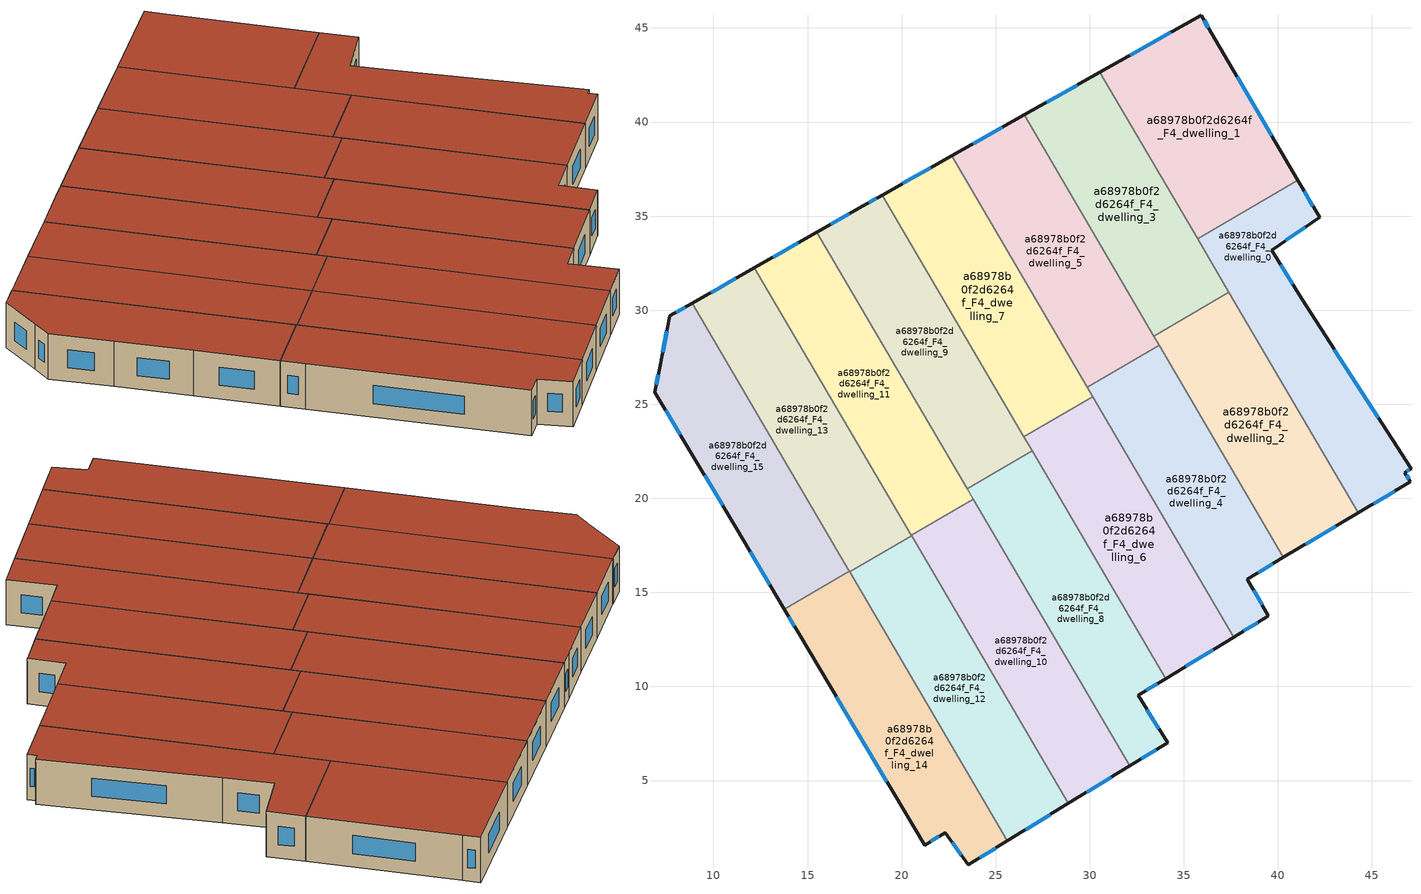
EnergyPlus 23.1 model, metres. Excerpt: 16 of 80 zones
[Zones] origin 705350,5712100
a68978b0f2d6264f_F4_dwelling_0
 floor to a68978b0f2d6264f_F3_dwelling_0 (EU_floor_Construction): 42.21,34.93 39.67,33.19 41.27,30.59 47.07,21.58 46.75,21.37 47.05,20.87 44.27,19.22 35.73,33.8 41.05,36.92 z12
 wall outside (EU_wall_Construction): 44.27,19.22 47.05,20.87 46.75,21.37 47.07,21.58 41.27,30.59 39.67,33.19 42.21,34.93 41.05,36.92 z12:15
 wall to a68978b0f2d6264f_F4_dwelling_1 (EU_wall_Construction): 41.05,36.92 35.73,33.8 z12:15
 wall to a68978b0f2d6264f_F4_dwelling_2 (EU_wall_Construction): 37.4,30.95 44.27,19.22 z12:15
 wall to a68978b0f2d6264f_F4_dwelling_3 (EU_wall_Construction): 35.73,33.8 37.4,30.95 z12:15
 window (EU_Window_Construction): 41.87,35.53 41.4,36.32 / 40.43,33.71 41.45,34.41 / 40.79,31.37 40.15,32.41 / 45.34,24.28 43.01,27.9 / 46.85,21.43 46.98,21.52 / 46.96,21.02 46.84,21.22 / 45.1,19.72 46.22,20.38 z12.9:14.1
 roof outside (EU_roof_Construction): 47.05,20.87 46.75,21.37 47.07,21.58 41.27,30.59 39.67,33.19 42.21,34.93 41.05,36.92 35.73,33.8 44.27,19.22 z15
a68978b0f2d6264f_F4_dwelling_1
 floor to a68978b0f2d6264f_F3_dwelling_1 (EU_floor_Construction): 36.46,44.74 41.05,36.92 35.73,33.8 30.54,42.65 35.92,45.68 z12
 wall outside (EU_wall_Construction): 41.05,36.92 36.46,44.74 35.92,45.68 30.54,42.65 z12:15
 wall to a68978b0f2d6264f_F4_dwelling_3 (EU_wall_Construction): 30.54,42.65 35.73,33.8 z12:15
 window (EU_Window_Construction): 36.3,45.02 36.08,45.4 / 39.68,39.26 37.83,42.4 / 34.31,44.77 32.15,43.56 z12.9:14.1
 roof outside (EU_roof_Construction): 41.05,36.92 36.46,44.74 35.92,45.68 30.54,42.65 35.73,33.8 z15
a68978b0f2d6264f_F4_dwelling_10
 floor to a68978b0f2d6264f_F3_dwelling_10 (EU_floor_Construction): 23.82,19.96 32.13,5.78 28.87,3.78 20.52,18.03 z12
 wall outside (EU_wall_Construction): 28.87,3.78 32.13,5.78 z12:15
 wall to a68978b0f2d6264f_F4_dwelling_12 (EU_wall_Construction): 20.53,18.01 28.87,3.78 z12:15
 wall to a68978b0f2d6264f_F4_dwelling_11 (EU_wall_Construction): 23.82,19.96 20.52,18.03 z12:15
 wall to a68978b0f2d6264f_F4_dwelling_8 (EU_wall_Construction): 32.13,5.78 23.82,19.96 z12:15
 wall to a68978b0f2d6264f_F4_dwelling_13 (EU_wall_Construction): 20.52,18.03 20.53,18.01 z12:15
 window (EU_Window_Construction): 29.85,4.38 31.15,5.18 z12.9:14.1
 roof outside (EU_roof_Construction): 32.13,5.78 23.82,19.96 20.52,18.03 28.87,3.78 z15
a68978b0f2d6264f_F4_dwelling_11
 floor to a68978b0f2d6264f_F3_dwelling_11 (EU_floor_Construction): 15.5,34.15 23.82,19.96 20.52,18.03 12.18,32.26 z12
 wall outside (EU_wall_Construction): 15.5,34.15 12.18,32.26 z12:15
 wall to a68978b0f2d6264f_F4_dwelling_9 (EU_wall_Construction): 23.5,20.5 15.5,34.15 z12:15
 wall to a68978b0f2d6264f_F4_dwelling_13 (EU_wall_Construction): 12.18,32.26 20.52,18.03 z12:15
 wall to a68978b0f2d6264f_F4_dwelling_8 (EU_wall_Construction): 23.82,19.96 23.5,20.5 z12:15
 window (EU_Window_Construction): 14.51,33.58 13.18,32.82 z12.9:14.1
 roof outside (EU_roof_Construction): 23.82,19.96 15.5,34.15 12.18,32.26 20.52,18.03 z15
a68978b0f2d6264f_F4_dwelling_12
 floor to a68978b0f2d6264f_F3_dwelling_12 (EU_floor_Construction): 20.53,18.01 28.87,3.78 25.62,1.79 17.25,16.09 z12
 wall outside (EU_wall_Construction): 25.62,1.79 28.87,3.78 z12:15
 wall to a68978b0f2d6264f_F4_dwelling_13 (EU_wall_Construction): 20.53,18.01 17.25,16.09 z12:15
 wall to a68978b0f2d6264f_F4_dwelling_14 (EU_wall_Construction): 17.25,16.09 25.62,1.79 z12:15
 window (EU_Window_Construction): 26.6,2.39 27.9,3.19 z12.9:14.1
 roof outside (EU_roof_Construction): 28.87,3.78 20.53,18.01 17.25,16.09 25.62,1.79 z15
a68978b0f2d6264f_F4_dwelling_13
 floor to a68978b0f2d6264f_F3_dwelling_13 (EU_floor_Construction): 12.18,32.26 20.53,18.01 17.25,16.09 8.88,30.37 8.89,30.38 z12
 wall outside (EU_wall_Construction): 12.18,32.26 8.89,30.38 8.88,30.37 z12:15
 wall to a68978b0f2d6264f_F4_dwelling_15 (EU_wall_Construction): 8.88,30.37 17.23,16.12 z12:15
 wall to a68978b0f2d6264f_F4_dwelling_14 (EU_wall_Construction): 17.23,16.12 17.25,16.09 z12:15
 window (EU_Window_Construction): 11.2,31.69 9.87,30.94 z12.9:14.1
 roof outside (EU_roof_Construction): 20.53,18.01 12.18,32.26 8.89,30.38 8.88,30.37 17.25,16.09 z15
a68978b0f2d6264f_F4_dwelling_14
 floor to a68978b0f2d6264f_F3_dwelling_14 (EU_floor_Construction): 17.23,16.12 25.62,1.79 23.54,0.52 22.31,2.22 21.22,1.58 14.52,12.82 13.77,14.1 z12
 wall outside (EU_wall_Construction): 13.77,14.1 14.52,12.82 21.22,1.58 22.31,2.22 23.54,0.52 25.62,1.79 z12:15
 wall to a68978b0f2d6264f_F4_dwelling_15 (EU_wall_Construction): 17.23,16.12 13.77,14.1 z12:15
 window (EU_Window_Construction): 22.68,1.71 23.18,1.03 / 21.55,1.77 21.99,2.03 / 16.53,9.45 19.22,4.94 / 13.99,13.71 14.3,13.2 / 24.17,0.9 25,1.41 z12.9:14.1
 roof outside (EU_roof_Construction): 25.62,1.79 17.23,16.12 13.77,14.1 14.52,12.82 21.22,1.58 22.31,2.22 23.54,0.52 z15
a68978b0f2d6264f_F4_dwelling_15
 floor to a68978b0f2d6264f_F3_dwelling_15 (EU_floor_Construction): 8.88,30.37 17.23,16.12 13.77,14.1 11.19,18.45 8.83,22.4 6.87,25.64 7.14,26.95 7.67,29.69 z12
 wall outside (EU_wall_Construction): 8.88,30.37 7.67,29.69 7.14,26.95 6.87,25.64 8.83,22.4 11.19,18.45 13.77,14.1 z12:15
 window (EU_Window_Construction): 7.45,24.67 8.24,23.37 / 7.06,26.56 6.95,26.03 / 7.51,28.87 7.3,27.77 / 8.51,30.17 8.03,29.89 / 11.97,17.15 13,15.4 / 9.54,21.22 10.49,19.63 z12.9:14.1
 roof outside (EU_roof_Construction): 17.23,16.12 8.88,30.37 7.67,29.69 7.14,26.95 6.87,25.64 8.83,22.4 11.19,18.45 13.77,14.1 z15
a68978b0f2d6264f_F4_dwelling_2
 floor to a68978b0f2d6264f_F3_dwelling_2 (EU_floor_Construction): 37.4,30.95 44.27,19.22 40.3,16.86 33.41,28.61 z12
 wall outside (EU_wall_Construction): 40.3,16.86 44.27,19.22 z12:15
 wall to a68978b0f2d6264f_F4_dwelling_3 (EU_wall_Construction): 37.4,30.95 33.41,28.61 z12:15
 wall to a68978b0f2d6264f_F4_dwelling_4 (EU_wall_Construction): 33.68,28.14 40.3,16.86 z12:15
 wall to a68978b0f2d6264f_F4_dwelling_5 (EU_wall_Construction): 33.41,28.61 33.68,28.14 z12:15
 window (EU_Window_Construction): 41.49,17.56 43.08,18.51 z12.9:14.1
 roof outside (EU_roof_Construction): 44.27,19.22 37.4,30.95 33.41,28.61 40.3,16.86 z15
a68978b0f2d6264f_F4_dwelling_3
 floor to a68978b0f2d6264f_F3_dwelling_3 (EU_floor_Construction): 30.54,42.65 37.4,30.95 33.41,28.61 26.51,40.38 z12
 wall outside (EU_wall_Construction): 30.54,42.65 26.51,40.38 z12:15
 wall to a68978b0f2d6264f_F4_dwelling_5 (EU_wall_Construction): 26.51,40.38 33.41,28.61 z12:15
 window (EU_Window_Construction): 29.34,41.97 27.72,41.06 z12.9:14.1
 roof outside (EU_roof_Construction): 37.4,30.95 30.54,42.65 26.51,40.38 33.41,28.61 z15
a68978b0f2d6264f_F4_dwelling_4
 floor to a68978b0f2d6264f_F3_dwelling_4 (EU_floor_Construction): 33.68,28.14 40.3,16.86 38.37,15.71 39.5,13.75 39.46,13.73 37.65,12.62 29.86,25.9 z12
 wall outside (EU_wall_Construction): 37.65,12.62 39.46,13.73 39.5,13.75 38.37,15.71 40.3,16.86 z12:15
 wall to a68978b0f2d6264f_F4_dwelling_5 (EU_wall_Construction): 33.68,28.14 29.86,25.9 z12:15
 wall to a68978b0f2d6264f_F4_dwelling_6 (EU_wall_Construction): 30.15,25.41 37.65,12.62 z12:15
 wall to a68978b0f2d6264f_F4_dwelling_7 (EU_wall_Construction): 29.86,25.9 30.15,25.41 z12:15
 window (EU_Window_Construction): 38.19,12.95 38.92,13.4 / 38.95,16.05 39.72,16.51 / 39.16,14.34 38.71,15.12 z12.9:14.1
 roof outside (EU_roof_Construction): 39.5,13.75 38.37,15.71 40.3,16.86 33.68,28.14 29.86,25.9 37.65,12.62 39.46,13.73 z15
a68978b0f2d6264f_F4_dwelling_5
 floor to a68978b0f2d6264f_F3_dwelling_5 (EU_floor_Construction): 26.51,40.38 33.68,28.14 29.86,25.9 22.66,38.2 z12
 wall outside (EU_wall_Construction): 26.51,40.38 22.66,38.2 z12:15
 wall to a68978b0f2d6264f_F4_dwelling_7 (EU_wall_Construction): 22.65,38.2 29.86,25.9 z12:15
 window (EU_Window_Construction): 25.36,39.72 23.81,38.85 z12.9:14.1
 roof outside (EU_roof_Construction): 33.68,28.14 26.51,40.38 22.66,38.2 29.86,25.9 z15
a68978b0f2d6264f_F4_dwelling_6
 floor to a68978b0f2d6264f_F3_dwelling_6 (EU_floor_Construction): 30.15,25.41 37.65,12.62 34.03,10.42 26.5,23.27 z12
 wall outside (EU_wall_Construction): 34.03,10.42 37.65,12.62 z12:15
 wall to a68978b0f2d6264f_F4_dwelling_7 (EU_wall_Construction): 30.15,25.41 26.5,23.27 z12:15
 wall to a68978b0f2d6264f_F4_dwelling_8 (EU_wall_Construction): 26.94,22.52 34.03,10.42 z12:15
 wall to a68978b0f2d6264f_F4_dwelling_9 (EU_wall_Construction): 26.5,23.27 26.94,22.52 z12:15
 window (EU_Window_Construction): 35.11,11.08 36.56,11.96 z12.9:14.1
 roof outside (EU_roof_Construction): 37.65,12.62 30.15,25.41 26.5,23.27 34.03,10.42 z15
a68978b0f2d6264f_F4_dwelling_7
 floor to a68978b0f2d6264f_F3_dwelling_7 (EU_floor_Construction): 22.66,38.2 30.15,25.41 26.5,23.27 18.97,36.12 z12
 wall outside (EU_wall_Construction): 22.66,38.2 18.97,36.12 z12:15
 wall to a68978b0f2d6264f_F4_dwelling_9 (EU_wall_Construction): 18.97,36.12 26.5,23.27 z12:15
 window (EU_Window_Construction): 21.55,37.58 20.07,36.74 z12.9:14.1
 roof outside (EU_roof_Construction): 30.15,25.41 22.66,38.2 18.97,36.12 26.5,23.27 z15
a68978b0f2d6264f_F4_dwelling_8
 floor to a68978b0f2d6264f_F3_dwelling_8 (EU_floor_Construction): 26.94,22.52 34.03,10.42 32.57,9.53 34.15,7.01 32.13,5.78 23.5,20.5 z12
 wall outside (EU_wall_Construction): 32.13,5.78 34.15,7.01 32.57,9.53 34.03,10.42 z12:15
 wall to a68978b0f2d6264f_F4_dwelling_9 (EU_wall_Construction): 26.94,22.52 23.5,20.5 z12:15
 window (EU_Window_Construction): 33.67,7.76 33.04,8.77 / 32.73,6.15 33.54,6.64 / 33.01,9.8 33.59,10.15 z12.9:14.1
 roof outside (EU_roof_Construction): 34.15,7.01 32.57,9.53 34.03,10.42 26.94,22.52 23.5,20.5 32.13,5.78 z15
a68978b0f2d6264f_F4_dwelling_9
 floor to a68978b0f2d6264f_F3_dwelling_9 (EU_floor_Construction): 18.97,36.12 26.94,22.52 23.5,20.5 15.5,34.15 17.96,35.55 z12
 wall outside (EU_wall_Construction): 18.97,36.12 17.96,35.55 15.5,34.15 z12:15
 window (EU_Window_Construction): 17.23,35.13 16.24,34.57 / 18.67,35.95 18.26,35.72 z12.9:14.1
 roof outside (EU_roof_Construction): 26.94,22.52 18.97,36.12 17.96,35.55 15.5,34.15 23.5,20.5 z15
[Building]
EU S2 Campaign: North Axis=0; Terrain=City; Solar Distribution=FullExterior
[Site:Location]
London: Latitude=51.5; Longitude=-0.5; Time Zone=0; Elevation=25
[SizingPeriod:WeatherFileDays]
AnnualSizingPeriod: Begin Month=1; Begin Day of Month=1; End Month=12; End Day of Month=31; Day of Week for Start Day=Monday; Use Weather File Daylight Saving Period=No; Use Weather File Rain and Snow Indicators=No
[MATERIAL]
EU_InternalMass_Material: Roughness=MediumRough; Thickness=0.1; Conductivity=1; Density=1800; Specific Heat=900; Thermal Absorptance=0.9; Solar Absorptance=0.7; Visible Absorptance=0.7
[MATERIAL:NOMASS] Roughness=MediumRough; Thermal Absorptance=0.9; Solar Absorptance=0.7; Visible Absorptance=0.7
Name | Thermal Resistance
EU_wall_NoMass | 1.04674
EU_roof_NoMass | 4.32442
EU_floor_NoMass | 2.04616
[WINDOWMATERIAL:SIMPLEGLAZINGSYSTEM]
EU_Window_SimpleGlazing: UFactor=4.25843; Solar Heat Gain Coefficient=0.85; Visible Transmittance=0.85
[CONSTRUCTION]
EU_wall_Construction: EU_wall_NoMass
EU_roof_Construction: EU_roof_NoMass
EU_floor_Construction: EU_floor_NoMass
EU_Window_Construction: EU_Window_SimpleGlazing
EU_InternalMass_Construction: EU_InternalMass_Material
[ZONE] Type=1; Multiplier=1; Ceiling Height=autocalculate; Floor Area=autocalculate; Part of Total Floor Area=Yes
Name | Volume
a68978b0f2d6264f_F4_dwelling_0 | 188.794
a68978b0f2d6264f_F4_dwelling_1 | 188.8125
a68978b0f2d6264f_F4_dwelling_10 | 188.8
a68978b0f2d6264f_F4_dwelling_11 | 188.804
a68978b0f2d6264f_F4_dwelling_12; a68978b0f2d6264f_F4_dwelling_6 | 188.807
a68978b0f2d6264f_F4_dwelling_13 | 188.803
a68978b0f2d6264f_F4_dwelling_14 | 188.798
a68978b0f2d6264f_F4_dwelling_15 | 188.799
a68978b0f2d6264f_F4_dwelling_2 | 188.81
a68978b0f2d6264f_F4_dwelling_3 | 188.789
a68978b0f2d6264f_F4_dwelling_4 | 188.797
a68978b0f2d6264f_F4_dwelling_5 | 188.821
a68978b0f2d6264f_F4_dwelling_7 | 188.802
a68978b0f2d6264f_F4_dwelling_8 | 188.849
a68978b0f2d6264f_F4_dwelling_9 | 188.83
[INTERNALMASS] Construction=EU_InternalMass_Construction
Name | Zone or ZoneList | Surface Area
a68978b0f2d6264f_F4_dwelling_0_EU_InternalMass | a68978b0f2d6264f_F4_dwelling_0 | 62.9375
a68978b0f2d6264f_F4_dwelling_1_EU_InternalMass | a68978b0f2d6264f_F4_dwelling_1 | 62.9373
a68978b0f2d6264f_F4_dwelling_2_EU_InternalMass | a68978b0f2d6264f_F4_dwelling_2 | 62.936
a68978b0f2d6264f_F4_dwelling_3_EU_InternalMass | a68978b0f2d6264f_F4_dwelling_3 | 62.9303
a68978b0f2d6264f_F4_dwelling_4_EU_InternalMass | a68978b0f2d6264f_F4_dwelling_4 | 62.9324
a68978b0f2d6264f_F4_dwelling_5_EU_InternalMass | a68978b0f2d6264f_F4_dwelling_5 | 62.9397
a68978b0f2d6264f_F4_dwelling_6_EU_InternalMass | a68978b0f2d6264f_F4_dwelling_6 | 62.9358
a68978b0f2d6264f_F4_dwelling_7_EU_InternalMass | a68978b0f2d6264f_F4_dwelling_7 | 62.9335
a68978b0f2d6264f_F4_dwelling_8_EU_InternalMass | a68978b0f2d6264f_F4_dwelling_8 | 62.9494
a68978b0f2d6264f_F4_dwelling_9_EU_InternalMass | a68978b0f2d6264f_F4_dwelling_9 | 62.9431
a68978b0f2d6264f_F4_dwelling_10_EU_InternalMass | a68978b0f2d6264f_F4_dwelling_10 | 62.9351
a68978b0f2d6264f_F4_dwelling_11_EU_InternalMass | a68978b0f2d6264f_F4_dwelling_11 | 62.9353
a68978b0f2d6264f_F4_dwelling_12_EU_InternalMass | a68978b0f2d6264f_F4_dwelling_12 | 62.9363
a68978b0f2d6264f_F4_dwelling_13_EU_InternalMass | a68978b0f2d6264f_F4_dwelling_13 | 62.9345
a68978b0f2d6264f_F4_dwelling_14_EU_InternalMass | a68978b0f2d6264f_F4_dwelling_14 | 62.9328
a68978b0f2d6264f_F4_dwelling_15_EU_InternalMass | a68978b0f2d6264f_F4_dwelling_15 | 62.9325
[OTHEREQUIPMENT] Fuel Type=Electricity; Design Level Calculation Method=Watts/Area; Power per Zone Floor Area=1; Fraction Latent=0; Fraction Radiant=0; Fraction Lost=0; Carbon Dioxide Generation Rate=0; EndUse Subcategory=EU_Step8_InternalGains
Name | Zone or ZoneList or Space or SpaceList | Schedule
EU_Step8_InternalGain_a68978b0f2d6264f_F4_dwelling_0_f000 | a68978b0f2d6264f_F4_dwelling_0 | EU_Step8_GainSchedule_a68978b0f2d6264f_F4_dwelling_0_f000
EU_Step8_InternalGain_a68978b0f2d6264f_F4_dwelling_1_f000 | a68978b0f2d6264f_F4_dwelling_1 | EU_Step8_GainSchedule_a68978b0f2d6264f_F4_dwelling_1_f000
EU_Step8_InternalGain_a68978b0f2d6264f_F4_dwelling_2_f000 | a68978b0f2d6264f_F4_dwelling_2 | EU_Step8_GainSchedule_a68978b0f2d6264f_F4_dwelling_2_f000
EU_Step8_InternalGain_a68978b0f2d6264f_F4_dwelling_3_f000 | a68978b0f2d6264f_F4_dwelling_3 | EU_Step8_GainSchedule_a68978b0f2d6264f_F4_dwelling_3_f000
EU_Step8_InternalGain_a68978b0f2d6264f_F4_dwelling_4_f000 | a68978b0f2d6264f_F4_dwelling_4 | EU_Step8_GainSchedule_a68978b0f2d6264f_F4_dwelling_4_f000
EU_Step8_InternalGain_a68978b0f2d6264f_F4_dwelling_5_f000 | a68978b0f2d6264f_F4_dwelling_5 | EU_Step8_GainSchedule_a68978b0f2d6264f_F4_dwelling_5_f000
EU_Step8_InternalGain_a68978b0f2d6264f_F4_dwelling_6_f000 | a68978b0f2d6264f_F4_dwelling_6 | EU_Step8_GainSchedule_a68978b0f2d6264f_F4_dwelling_6_f000
EU_Step8_InternalGain_a68978b0f2d6264f_F4_dwelling_7_f000 | a68978b0f2d6264f_F4_dwelling_7 | EU_Step8_GainSchedule_a68978b0f2d6264f_F4_dwelling_7_f000
EU_Step8_InternalGain_a68978b0f2d6264f_F4_dwelling_8_f000 | a68978b0f2d6264f_F4_dwelling_8 | EU_Step8_GainSchedule_a68978b0f2d6264f_F4_dwelling_8_f000
EU_Step8_InternalGain_a68978b0f2d6264f_F4_dwelling_9_f000 | a68978b0f2d6264f_F4_dwelling_9 | EU_Step8_GainSchedule_a68978b0f2d6264f_F4_dwelling_9_f000
EU_Step8_InternalGain_a68978b0f2d6264f_F4_dwelling_10_f000 | a68978b0f2d6264f_F4_dwelling_10 | EU_Step8_GainSchedule_a68978b0f2d6264f_F4_dwelling_10_f000
EU_Step8_InternalGain_a68978b0f2d6264f_F4_dwelling_11_f000 | a68978b0f2d6264f_F4_dwelling_11 | EU_Step8_GainSchedule_a68978b0f2d6264f_F4_dwelling_11_f000
EU_Step8_InternalGain_a68978b0f2d6264f_F4_dwelling_12_f000 | a68978b0f2d6264f_F4_dwelling_12 | EU_Step8_GainSchedule_a68978b0f2d6264f_F4_dwelling_12_f000
EU_Step8_InternalGain_a68978b0f2d6264f_F4_dwelling_13_f000 | a68978b0f2d6264f_F4_dwelling_13 | EU_Step8_GainSchedule_a68978b0f2d6264f_F4_dwelling_13_f000
EU_Step8_InternalGain_a68978b0f2d6264f_F4_dwelling_14_f000 | a68978b0f2d6264f_F4_dwelling_14 | EU_Step8_GainSchedule_a68978b0f2d6264f_F4_dwelling_14_f000
EU_Step8_InternalGain_a68978b0f2d6264f_F4_dwelling_15_f000 | a68978b0f2d6264f_F4_dwelling_15 | EU_Step8_GainSchedule_a68978b0f2d6264f_F4_dwelling_15_f000
[ZONEVENTILATION:DESIGNFLOWRATE] Schedule=EU_AlwaysOn; Design Flow Rate Calculation Method=AirChanges/Hour; Air Changes per Hour=0.488719; Ventilation Type=Natural; Fan Pressure Rise=0; Fan Total Efficiency=1; Constant Term Coefficient=1; Temperature Term Coefficient=0; Velocity Term Coefficient=0; Velocity Squared Term Coefficient=0; Minimum Indoor Temperature=-100; Maximum Indoor Temperature=100; Delta Temperature=-100; Minimum Outdoor Temperature=-100; Maximum Outdoor Temperature=100; Maximum Wind Speed=40
Name | Zone or ZoneList or Space or SpaceList
EU_ConstantAir_a68978b0f2d6264f_F4_dwelling_0 | a68978b0f2d6264f_F4_dwelling_0
EU_ConstantAir_a68978b0f2d6264f_F4_dwelling_1 | a68978b0f2d6264f_F4_dwelling_1
EU_ConstantAir_a68978b0f2d6264f_F4_dwelling_2 | a68978b0f2d6264f_F4_dwelling_2
EU_ConstantAir_a68978b0f2d6264f_F4_dwelling_3 | a68978b0f2d6264f_F4_dwelling_3
EU_ConstantAir_a68978b0f2d6264f_F4_dwelling_4 | a68978b0f2d6264f_F4_dwelling_4
EU_ConstantAir_a68978b0f2d6264f_F4_dwelling_5 | a68978b0f2d6264f_F4_dwelling_5
EU_ConstantAir_a68978b0f2d6264f_F4_dwelling_6 | a68978b0f2d6264f_F4_dwelling_6
EU_ConstantAir_a68978b0f2d6264f_F4_dwelling_7 | a68978b0f2d6264f_F4_dwelling_7
EU_ConstantAir_a68978b0f2d6264f_F4_dwelling_8 | a68978b0f2d6264f_F4_dwelling_8
EU_ConstantAir_a68978b0f2d6264f_F4_dwelling_9 | a68978b0f2d6264f_F4_dwelling_9
EU_ConstantAir_a68978b0f2d6264f_F4_dwelling_10 | a68978b0f2d6264f_F4_dwelling_10
EU_ConstantAir_a68978b0f2d6264f_F4_dwelling_11 | a68978b0f2d6264f_F4_dwelling_11
EU_ConstantAir_a68978b0f2d6264f_F4_dwelling_12 | a68978b0f2d6264f_F4_dwelling_12
EU_ConstantAir_a68978b0f2d6264f_F4_dwelling_13 | a68978b0f2d6264f_F4_dwelling_13
EU_ConstantAir_a68978b0f2d6264f_F4_dwelling_14 | a68978b0f2d6264f_F4_dwelling_14
EU_ConstantAir_a68978b0f2d6264f_F4_dwelling_15 | a68978b0f2d6264f_F4_dwelling_15
[HVACTEMPLATE:THERMOSTAT] Constant Heating Setpoint=20; Constant Cooling Setpoint=50
EU_HeatOnly_a68978b0f2d6264f_F0_dwelling_0; EU_HeatOnly_a68978b0f2d6264f_F0_dwelling_1; EU_HeatOnly_a68978b0f2d6264f_F0_dwelling_2; EU_HeatOnly_a68978b0f2d6264f_F0_dwelling_3; EU_HeatOnly_a68978b0f2d6264f_F0_dwelling_4; EU_HeatOnly_a68978b0f2d6264f_F0_dwelling_5; EU_HeatOnly_a68978b0f2d6264f_F0_dwelling_6; EU_HeatOnly_a68978b0f2d6264f_F0_dwelling_7; EU_HeatOnly_a68978b0f2d6264f_F0_dwelling_8; EU_HeatOnly_a68978b0f2d6264f_F0_dwelling_9; EU_HeatOnly_a68978b0f2d6264f_F0_dwelling_10; EU_HeatOnly_a68978b0f2d6264f_F0_dwelling_11; EU_HeatOnly_a68978b0f2d6264f_F0_dwelling_12; EU_HeatOnly_a68978b0f2d6264f_F0_dwelling_13; EU_HeatOnly_a68978b0f2d6264f_F0_dwelling_14; EU_HeatOnly_a68978b0f2d6264f_F0_dwelling_15; EU_HeatOnly_a68978b0f2d6264f_F1_dwelling_0; EU_HeatOnly_a68978b0f2d6264f_F1_dwelling_1; EU_HeatOnly_a68978b0f2d6264f_F1_dwelling_2; EU_HeatOnly_a68978b0f2d6264f_F1_dwelling_3; EU_HeatOnly_a68978b0f2d6264f_F1_dwelling_4; EU_HeatOnly_a68978b0f2d6264f_F1_dwelling_5; EU_HeatOnly_a68978b0f2d6264f_F1_dwelling_6; EU_HeatOnly_a68978b0f2d6264f_F1_dwelling_7; EU_HeatOnly_a68978b0f2d6264f_F1_dwelling_8; EU_HeatOnly_a68978b0f2d6264f_F1_dwelling_9; EU_HeatOnly_a68978b0f2d6264f_F1_dwelling_10; EU_HeatOnly_a68978b0f2d6264f_F1_dwelling_11; EU_HeatOnly_a68978b0f2d6264f_F1_dwelling_12; EU_HeatOnly_a68978b0f2d6264f_F1_dwelling_13; EU_HeatOnly_a68978b0f2d6264f_F1_dwelling_14; EU_HeatOnly_a68978b0f2d6264f_F1_dwelling_15; EU_HeatOnly_a68978b0f2d6264f_F2_dwelling_0; EU_HeatOnly_a68978b0f2d6264f_F2_dwelling_1; EU_HeatOnly_a68978b0f2d6264f_F2_dwelling_2; EU_HeatOnly_a68978b0f2d6264f_F2_dwelling_3; EU_HeatOnly_a68978b0f2d6264f_F2_dwelling_4; EU_HeatOnly_a68978b0f2d6264f_F2_dwelling_5; EU_HeatOnly_a68978b0f2d6264f_F2_dwelling_6; EU_HeatOnly_a68978b0f2d6264f_F2_dwelling_7; EU_HeatOnly_a68978b0f2d6264f_F2_dwelling_8; EU_HeatOnly_a68978b0f2d6264f_F2_dwelling_9; EU_HeatOnly_a68978b0f2d6264f_F2_dwelling_10; EU_HeatOnly_a68978b0f2d6264f_F2_dwelling_11; EU_HeatOnly_a68978b0f2d6264f_F2_dwelling_12; EU_HeatOnly_a68978b0f2d6264f_F2_dwelling_13; EU_HeatOnly_a68978b0f2d6264f_F2_dwelling_14; EU_HeatOnly_a68978b0f2d6264f_F2_dwelling_15; EU_HeatOnly_a68978b0f2d6264f_F3_dwelling_0; EU_HeatOnly_a68978b0f2d6264f_F3_dwelling_1; EU_HeatOnly_a68978b0f2d6264f_F3_dwelling_2; EU_HeatOnly_a68978b0f2d6264f_F3_dwelling_3; EU_HeatOnly_a68978b0f2d6264f_F3_dwelling_4; EU_HeatOnly_a68978b0f2d6264f_F3_dwelling_5; EU_HeatOnly_a68978b0f2d6264f_F3_dwelling_6; EU_HeatOnly_a68978b0f2d6264f_F3_dwelling_7; EU_HeatOnly_a68978b0f2d6264f_F3_dwelling_8; EU_HeatOnly_a68978b0f2d6264f_F3_dwelling_9; EU_HeatOnly_a68978b0f2d6264f_F3_dwelling_10; EU_HeatOnly_a68978b0f2d6264f_F3_dwelling_11; EU_HeatOnly_a68978b0f2d6264f_F3_dwelling_12; EU_HeatOnly_a68978b0f2d6264f_F3_dwelling_13; EU_HeatOnly_a68978b0f2d6264f_F3_dwelling_14; EU_HeatOnly_a68978b0f2d6264f_F3_dwelling_15; EU_HeatOnly_a68978b0f2d6264f_F4_dwelling_0; EU_HeatOnly_a68978b0f2d6264f_F4_dwelling_1; EU_HeatOnly_a68978b0f2d6264f_F4_dwelling_2; EU_HeatOnly_a68978b0f2d6264f_F4_dwelling_3; EU_HeatOnly_a68978b0f2d6264f_F4_dwelling_4; EU_HeatOnly_a68978b0f2d6264f_F4_dwelling_5; EU_HeatOnly_a68978b0f2d6264f_F4_dwelling_6; EU_HeatOnly_a68978b0f2d6264f_F4_dwelling_7; EU_HeatOnly_a68978b0f2d6264f_F4_dwelling_8; EU_HeatOnly_a68978b0f2d6264f_F4_dwelling_9; EU_HeatOnly_a68978b0f2d6264f_F4_dwelling_10; EU_HeatOnly_a68978b0f2d6264f_F4_dwelling_11; EU_HeatOnly_a68978b0f2d6264f_F4_dwelling_12; EU_HeatOnly_a68978b0f2d6264f_F4_dwelling_13; EU_HeatOnly_a68978b0f2d6264f_F4_dwelling_14; EU_HeatOnly_a68978b0f2d6264f_F4_dwelling_15
[HVACTEMPLATE:ZONE:IDEALLOADSAIRSYSTEM] System Availability Schedule=EU_AlwaysOn; Maximum Heating Supply Air Temperature=50; Minimum Cooling Supply Air Temperature=13; Maximum Heating Supply Air Humidity Ratio=0.0156; Minimum Cooling Supply Air Humidity Ratio=0.0077; Heating Limit=NoLimit; Cooling Limit=NoLimit; Heating Availability Schedule=EU_AlwaysOn; Cooling Availability Schedule=EU_CoolingOff; Dehumidification Control Type=ConstantSensibleHeatRatio; Cooling Sensible Heat Ratio=0.7; Dehumidification Setpoint=60; Humidification Control Type=None; Humidification Setpoint=30; Outdoor Air Method=None; Outdoor Air Flow Rate per Person=0.00944; Outdoor Air Flow Rate per Zone Floor Area=0; Outdoor Air Flow Rate per Zone=0; Demand Controlled Ventilation Type=None; Outdoor Air Economizer Type=NoEconomizer; Heat Recovery Type=None; Sensible Heat Recovery Effectiveness=0.7; Latent Heat Recovery Effectiveness=0.65
Name | Template Thermostat
a68978b0f2d6264f_F4_dwelling_0 | EU_HeatOnly_a68978b0f2d6264f_F4_dwelling_0
a68978b0f2d6264f_F4_dwelling_1 | EU_HeatOnly_a68978b0f2d6264f_F4_dwelling_1
a68978b0f2d6264f_F4_dwelling_2 | EU_HeatOnly_a68978b0f2d6264f_F4_dwelling_2
a68978b0f2d6264f_F4_dwelling_3 | EU_HeatOnly_a68978b0f2d6264f_F4_dwelling_3
a68978b0f2d6264f_F4_dwelling_4 | EU_HeatOnly_a68978b0f2d6264f_F4_dwelling_4
a68978b0f2d6264f_F4_dwelling_5 | EU_HeatOnly_a68978b0f2d6264f_F4_dwelling_5
a68978b0f2d6264f_F4_dwelling_6 | EU_HeatOnly_a68978b0f2d6264f_F4_dwelling_6
a68978b0f2d6264f_F4_dwelling_7 | EU_HeatOnly_a68978b0f2d6264f_F4_dwelling_7
a68978b0f2d6264f_F4_dwelling_8 | EU_HeatOnly_a68978b0f2d6264f_F4_dwelling_8
a68978b0f2d6264f_F4_dwelling_9 | EU_HeatOnly_a68978b0f2d6264f_F4_dwelling_9
a68978b0f2d6264f_F4_dwelling_10 | EU_HeatOnly_a68978b0f2d6264f_F4_dwelling_10
a68978b0f2d6264f_F4_dwelling_11 | EU_HeatOnly_a68978b0f2d6264f_F4_dwelling_11
a68978b0f2d6264f_F4_dwelling_12 | EU_HeatOnly_a68978b0f2d6264f_F4_dwelling_12
a68978b0f2d6264f_F4_dwelling_13 | EU_HeatOnly_a68978b0f2d6264f_F4_dwelling_13
a68978b0f2d6264f_F4_dwelling_14 | EU_HeatOnly_a68978b0f2d6264f_F4_dwelling_14
a68978b0f2d6264f_F4_dwelling_15 | EU_HeatOnly_a68978b0f2d6264f_F4_dwelling_15
[SIZING:ZONE] Zone Cooling Design Supply Air Temperature Input Method=SupplyAirTemperature; Zone Cooling Design Supply Air Temperature=13; Zone Heating Design Supply Air Temperature Input Method=SupplyAirTemperature; Zone Heating Design Supply Air Temperature=50; Zone Cooling Design Supply Air Humidity Ratio=0.008; Zone Heating Design Supply Air Humidity Ratio=0.008; Cooling Design Air Flow Method=DesignDay; Cooling Design Air Flow Rate=0; Cooling Minimum Air Flow per Zone Floor Area=0.000762; Cooling Minimum Air Flow=0; Cooling Minimum Air Flow Fraction=0.2; Heating Design Air Flow Method=DesignDay; Heating Design Air Flow Rate=0; Heating Maximum Air Flow per Zone Floor Area=0.002032; Heating Maximum Air Flow=0.141576; Heating Maximum Air Flow Fraction=0.3; Account for Dedicated Outdoor Air System=No; Dedicated Outdoor Air System Control Strategy=NeutralSupplyAir; Dedicated Outdoor Air Low Setpoint Temperature for Design=autosize; Dedicated Outdoor Air High Setpoint Temperature for Design=autosize; Zone Load Sizing Method=Sensible Load Only No Latent Load; Zone Latent Cooling Design Supply Air Humidity Ratio Input Method=HumidityRatioDifference; Zone Cooling Design Supply Air Humidity Ratio Difference=0.005; Zone Latent Heating Design Supply Air Humidity Ratio Input Method=HumidityRatioDifference; Zone Humidification Design Supply Air Humidity Ratio Difference=0.005
a68978b0f2d6264f_F4_dwelling_0; a68978b0f2d6264f_F4_dwelling_1; a68978b0f2d6264f_F4_dwelling_2; a68978b0f2d6264f_F4_dwelling_3; a68978b0f2d6264f_F4_dwelling_4; a68978b0f2d6264f_F4_dwelling_5; a68978b0f2d6264f_F4_dwelling_6; a68978b0f2d6264f_F4_dwelling_7; a68978b0f2d6264f_F4_dwelling_8; a68978b0f2d6264f_F4_dwelling_9; a68978b0f2d6264f_F4_dwelling_10; a68978b0f2d6264f_F4_dwelling_11; a68978b0f2d6264f_F4_dwelling_12; a68978b0f2d6264f_F4_dwelling_13; a68978b0f2d6264f_F4_dwelling_14; a68978b0f2d6264f_F4_dwelling_15
[SCHEDULE:CONSTANT]
Name | Hourly Value
EU_AlwaysOn | 1
EU_CoolingOff | 0
[SCHEDULE:FILE] Column Number=1; Rows to Skip at Top=0; Number of Hours of Data=8760; Column Separator=Comma; Interpolate to Timestep=No; Minutes per Item=60; Adjust Schedule for Daylight Savings=Yes
Name | File
EU_Step8_GainSchedule_a68978b0f2d6264f_F4_dwelling_0_f000 | ../../schedules/a68978b0f2d6264f/a68978b0f2d6264f_F4_dwelling_0_f000_gain.csv
EU_Step8_GainSchedule_a68978b0f2d6264f_F4_dwelling_1_f000 | ../../schedules/a68978b0f2d6264f/a68978b0f2d6264f_F4_dwelling_1_f000_gain.csv
EU_Step8_GainSchedule_a68978b0f2d6264f_F4_dwelling_2_f000 | ../../schedules/a68978b0f2d6264f/a68978b0f2d6264f_F4_dwelling_2_f000_gain.csv
EU_Step8_GainSchedule_a68978b0f2d6264f_F4_dwelling_3_f000 | ../../schedules/a68978b0f2d6264f/a68978b0f2d6264f_F4_dwelling_3_f000_gain.csv
EU_Step8_GainSchedule_a68978b0f2d6264f_F4_dwelling_4_f000 | ../../schedules/a68978b0f2d6264f/a68978b0f2d6264f_F4_dwelling_4_f000_gain.csv
EU_Step8_GainSchedule_a68978b0f2d6264f_F4_dwelling_5_f000 | ../../schedules/a68978b0f2d6264f/a68978b0f2d6264f_F4_dwelling_5_f000_gain.csv
EU_Step8_GainSchedule_a68978b0f2d6264f_F4_dwelling_6_f000 | ../../schedules/a68978b0f2d6264f/a68978b0f2d6264f_F4_dwelling_6_f000_gain.csv
EU_Step8_GainSchedule_a68978b0f2d6264f_F4_dwelling_7_f000 | ../../schedules/a68978b0f2d6264f/a68978b0f2d6264f_F4_dwelling_7_f000_gain.csv
EU_Step8_GainSchedule_a68978b0f2d6264f_F4_dwelling_8_f000 | ../../schedules/a68978b0f2d6264f/a68978b0f2d6264f_F4_dwelling_8_f000_gain.csv
EU_Step8_GainSchedule_a68978b0f2d6264f_F4_dwelling_9_f000 | ../../schedules/a68978b0f2d6264f/a68978b0f2d6264f_F4_dwelling_9_f000_gain.csv
EU_Step8_GainSchedule_a68978b0f2d6264f_F4_dwelling_10_f000 | ../../schedules/a68978b0f2d6264f/a68978b0f2d6264f_F4_dwelling_10_f000_gain.csv
EU_Step8_GainSchedule_a68978b0f2d6264f_F4_dwelling_11_f000 | ../../schedules/a68978b0f2d6264f/a68978b0f2d6264f_F4_dwelling_11_f000_gain.csv
EU_Step8_GainSchedule_a68978b0f2d6264f_F4_dwelling_12_f000 | ../../schedules/a68978b0f2d6264f/a68978b0f2d6264f_F4_dwelling_12_f000_gain.csv
EU_Step8_GainSchedule_a68978b0f2d6264f_F4_dwelling_13_f000 | ../../schedules/a68978b0f2d6264f/a68978b0f2d6264f_F4_dwelling_13_f000_gain.csv
EU_Step8_GainSchedule_a68978b0f2d6264f_F4_dwelling_14_f000 | ../../schedules/a68978b0f2d6264f/a68978b0f2d6264f_F4_dwelling_14_f000_gain.csv
EU_Step8_GainSchedule_a68978b0f2d6264f_F4_dwelling_15_f000 | ../../schedules/a68978b0f2d6264f/a68978b0f2d6264f_F4_dwelling_15_f000_gain.csv
